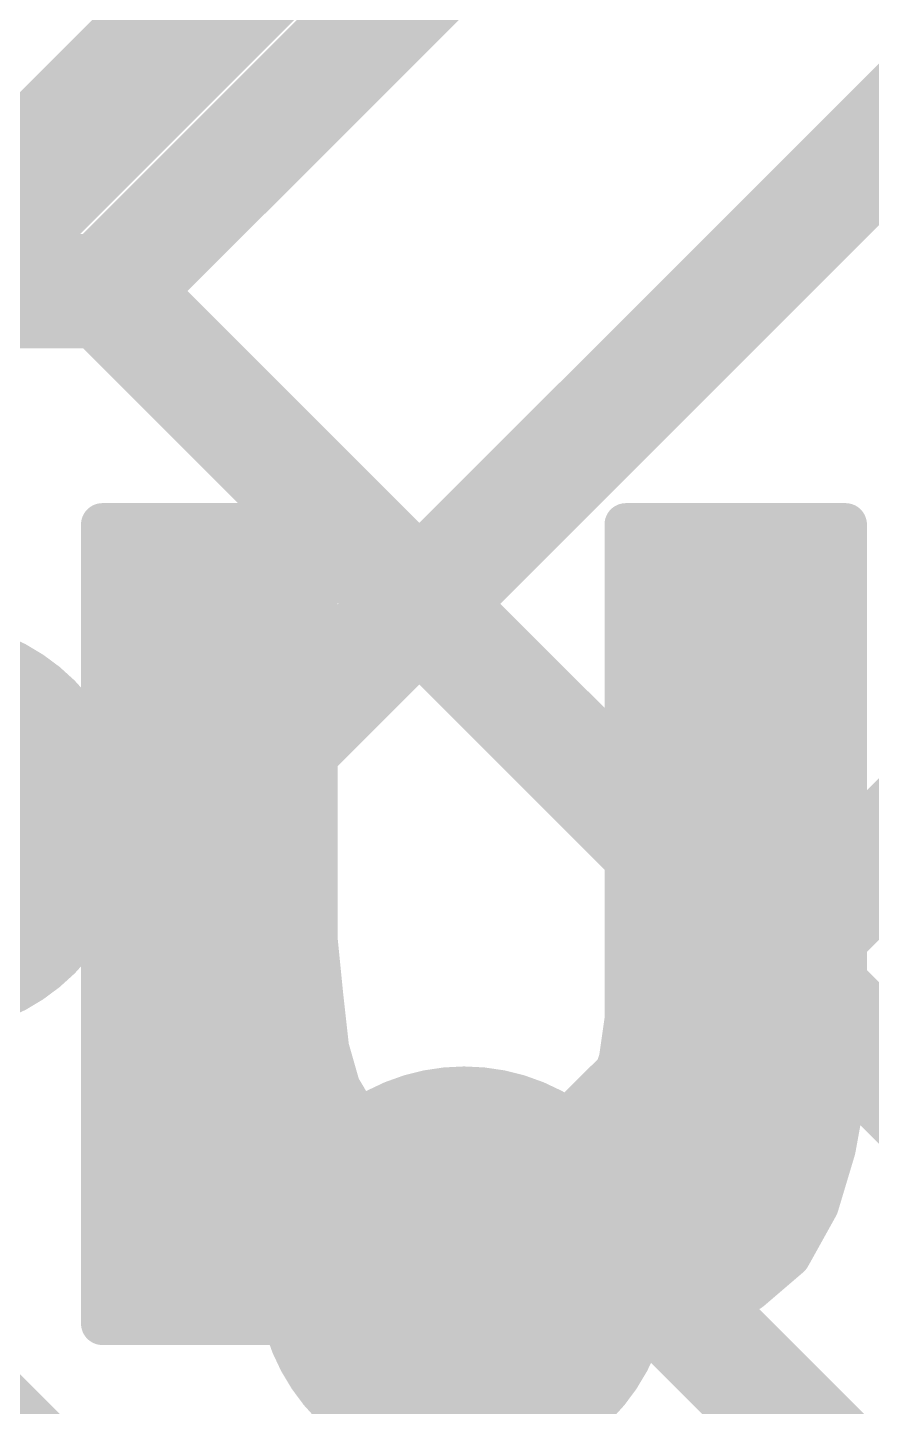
# Model space of a CAD drawing. Extents: x -17.9 to 25.5, y -0.1 to 79.8.
# Drawn here: x 9.226 to 10.725, y 35.959 to 38.41 of the extents above; entities that cross this region are included whole.
import ezdxf

# ---------------------------------------------------------------- set-up
doc = ezdxf.new("R2010")
doc.units = 0
for name, color, linetype in [('1', 12, 'CONTINUOUS'), ('16', 132, 'CONTINUOUS'), ('18', 110, 'CONTINUOUS'), ('21', 41, 'CONTINUOUS'), ('22', 40, 'CONTINUOUS')]:
    doc.layers.add(name, color=color, linetype=linetype)

# ---------------------------------------------------------------- blocks, each defined once
blk = doc.blocks.new('ROUNDV')
at = {"const_width": 0.5}
blk.add_lwpolyline([(0, -0.25, 1), (0, 0.25, 1), (0, -0.25)], format="xyb", dxfattribs=at)

msp = doc.modelspace()

# ---------------------------------------------------------------- linework, layer by layer
at = {"layer": '1', "const_width": 0.2032}
for points in [[(10.0013, 38.5763), (9.3663, 37.9413)], [(9.0488, 37.9413), (9.3663, 37.9413)], [(13.6525, 33.655), (9.3663, 37.9413)], [(10.0013, 35.0838), (8.255, 36.83)], [(10.0013, 36.195), (10.3187, 36.195)], [(10.3187, 36.195), (11.1125, 35.4013)]]:
    msp.add_lwpolyline(points, dxfattribs=at)
at = {"layer": '1', "const_width": 0.1016}
for points in [[(9.4022, 37.9772, 1), (9.3303, 37.9053)], [(9.3663, 37.8905, 1), (9.3663, 37.9921)], [(9.3303, 37.9772, 1), (9.4022, 37.9053)], [(10.0013, 36.2458, 1), (10.0013, 36.1442)], [(10.3547, 36.2309, 1), (10.2828, 36.1591)], [(10.3187, 36.1442, 1), (10.3187, 36.2458)]]:
    msp.add_lwpolyline(points, format="xyb", dxfattribs=at)
at = {"layer": '16', "const_width": 0.2032}
for points in [[(9.525, 36.9888), (11.43, 38.8938)], [(11.43, 37.6238), (10.0013, 36.195)], [(9.0488, 36.9888), (9.525, 36.9888)]]:
    msp.add_lwpolyline(points, dxfattribs=at)
at = {"layer": '16', "const_width": 0.1016}
for points in [[(9.525, 36.938, 1), (9.525, 37.0396)], [(9.4891, 37.0247, 1), (9.5609, 36.9528)], [(9.9653, 36.2309, 1), (10.0372, 36.1591)]]:
    msp.add_lwpolyline(points, format="xyb", dxfattribs=at)
at = {"layer": '21', "const_width": 0.254}
msp.add_lwpolyline([(8.1215, 37.0245), (12.5055, 41.4085)], dxfattribs=at)
at = {"layer": '22', "const_width": 0.0762}
for points in [[(9.7388, 37.5263), (9.3588, 37.5263)], [(9.3588, 37.5263), (9.3588, 36.2863)], [(9.7388, 36.7863), (9.7388, 37.5263)], [(10.6788, 37.5263), (10.2888, 37.5263)], [(10.2888, 37.5263), (10.2888, 36.6463)], [(10.6788, 36.5263), (10.6788, 37.5263)], [(9.3588, 37.4904), (9.7388, 37.4904)], [(10.2888, 37.4904), (10.6788, 37.4904)], [(9.3588, 37.4142), (9.7388, 37.4142)], [(10.2888, 37.4142), (10.6788, 37.4142)], [(9.3588, 37.338), (9.7388, 37.338)], [(10.2888, 37.338), (10.6788, 37.338)], [(9.3588, 37.2618), (9.7388, 37.2618)], [(10.2888, 37.2618), (10.6788, 37.2618)], [(9.3588, 37.1856), (9.7388, 37.1856)], [(10.2888, 37.1856), (10.6788, 37.1856)], [(9.3588, 37.1094), (9.7388, 37.1094)], [(10.2888, 37.1094), (10.6788, 37.1094)], [(9.3588, 37.0332), (9.7388, 37.0332)], [(10.2888, 37.0332), (10.6788, 37.0332)], [(9.3588, 36.957), (9.7388, 36.957)], [(10.2888, 36.957), (10.6788, 36.957)], [(9.3588, 36.8808), (9.7388, 36.8808)], [(10.2888, 36.8808), (10.6788, 36.8808)], [(9.3588, 36.8046), (9.7388, 36.8046)], [(10.2888, 36.8046), (10.6788, 36.8046)], [(9.7488, 36.6863), (9.7388, 36.7863)], [(9.3588, 36.7284), (9.7445, 36.7284)], [(10.2888, 36.7284), (10.6788, 36.7284)], [(9.7588, 36.5963), (9.7488, 36.6863)], [(9.3588, 36.6522), (9.7525, 36.6522)], [(10.2888, 36.6463), (10.2788, 36.5763)], [(10.2888, 36.6522), (10.6788, 36.6522)], [(9.3588, 36.576), (9.7645, 36.576)], [(9.7788, 36.5263), (9.7588, 36.5963)], [(10.2788, 36.5763), (10.2588, 36.5162)], [(10.2787, 36.576), (10.6788, 36.576)], [(9.8087, 36.4763), (9.7788, 36.5263)], [(10.6588, 36.4163), (10.6788, 36.5263)], [(9.3588, 36.4998), (9.7946, 36.4998)], [(10.2588, 36.5162), (10.2388, 36.4663)], [(10.2522, 36.4998), (10.6739, 36.4998)], [(9.8588, 36.4263), (9.8087, 36.4763)], [(10.2388, 36.4663), (10.1988, 36.4263)], [(9.9088, 36.3963), (9.8588, 36.4263)], [(10.1988, 36.4263), (10.1588, 36.3963)], [(9.3588, 36.4236), (9.8632, 36.4236)], [(10.1952, 36.4236), (10.6601, 36.4236)], [(10.6288, 36.3163), (10.6588, 36.4163)], [(9.9688, 36.3863), (9.9088, 36.3963)], [(10.0388, 36.3762), (9.9688, 36.3863)], [(10.1088, 36.3863), (10.0388, 36.3762)], [(10.1588, 36.3963), (10.1088, 36.3863)], [(9.3588, 36.3474), (10.6381, 36.3474)], [(9.7287, 36.1063), (9.7287, 36.3062)], [(9.7287, 36.3062), (9.7688, 36.2463)], [(10.5788, 36.2263), (10.6288, 36.3163)], [(9.3588, 36.2863), (9.3588, 36.1063)], [(9.3588, 36.2712), (9.7287, 36.2712)], [(9.7521, 36.2712), (10.6037, 36.2712)], [(9.7688, 36.2463), (9.8187, 36.2063)], [(9.8187, 36.2063), (9.8688, 36.1563)], [(10.5088, 36.1663), (10.5788, 36.2263)], [(9.3588, 36.195), (9.7287, 36.195)], [(9.83, 36.195), (10.5423, 36.195)], [(9.8688, 36.1563), (9.9188, 36.1262)], [(10.4188, 36.1163), (10.5088, 36.1663)], [(9.3588, 36.1188), (9.7287, 36.1188)], [(9.9188, 36.1262), (9.9787, 36.1063)], [(9.9411, 36.1188), (10.4233, 36.1188)], [(10.3087, 36.0862), (10.4188, 36.1163)], [(9.3588, 36.1063), (9.7287, 36.1063)], [(9.9787, 36.1063), (10.0388, 36.0862)], [(10.0388, 36.0862), (10.0988, 36.0763)], [(10.1688, 36.0663), (10.3087, 36.0862)], [(10.0988, 36.0763), (10.1688, 36.0663)]]:
    msp.add_lwpolyline(points, dxfattribs=at)
at = {"layer": '22', "const_width": 0.0381}
for points in [[(9.3778, 37.5263, 1), (9.3397, 37.5263)], [(9.3588, 37.5453, 1), (9.3588, 37.5072)], [(9.7578, 37.5263, 1), (9.7197, 37.5263)], [(9.7388, 37.5072, 1), (9.7388, 37.5453)], [(10.3078, 37.5263, 1), (10.2697, 37.5263)], [(10.2888, 37.5453, 1), (10.2888, 37.5072)], [(10.6978, 37.5263, 1), (10.6597, 37.5263)], [(10.6788, 37.5072, 1), (10.6788, 37.5453)], [(9.3588, 37.5095, 1), (9.3588, 37.4714)], [(9.7388, 37.4714, 1), (9.7388, 37.5095)], [(10.2888, 37.5095, 1), (10.2888, 37.4714)], [(10.6788, 37.4714, 1), (10.6788, 37.5095)], [(9.3588, 37.4333, 1), (9.3588, 37.3952)], [(9.7388, 37.3952, 1), (9.7388, 37.4333)], [(10.2888, 37.4333, 1), (10.2888, 37.3952)], [(10.6788, 37.3952, 1), (10.6788, 37.4333)], [(9.3588, 37.3571, 1), (9.3588, 37.319)], [(9.7388, 37.319, 1), (9.7388, 37.3571)], [(10.2888, 37.3571, 1), (10.2888, 37.319)], [(10.6788, 37.319, 1), (10.6788, 37.3571)], [(9.3588, 37.2809, 1), (9.3588, 37.2428)], [(9.7388, 37.2428, 1), (9.7388, 37.2809)], [(10.2888, 37.2809, 1), (10.2888, 37.2428)], [(10.6788, 37.2428, 1), (10.6788, 37.2809)], [(9.3588, 37.2047, 1), (9.3588, 37.1666)], [(9.7388, 37.1666, 1), (9.7388, 37.2047)], [(10.2888, 37.2047, 1), (10.2888, 37.1666)], [(10.6788, 37.1666, 1), (10.6788, 37.2047)], [(9.3588, 37.1285, 1), (9.3588, 37.0904)], [(9.7388, 37.0904, 1), (9.7388, 37.1285)], [(10.2888, 37.1285, 1), (10.2888, 37.0904)], [(10.6788, 37.0904, 1), (10.6788, 37.1285)], [(9.3588, 37.0523, 1), (9.3588, 37.0142)], [(9.7388, 37.0142, 1), (9.7388, 37.0523)], [(10.2888, 37.0523, 1), (10.2888, 37.0142)], [(10.6788, 37.0142, 1), (10.6788, 37.0523)], [(9.3588, 36.9761, 1), (9.3588, 36.938)], [(9.7388, 36.938, 1), (9.7388, 36.9761)], [(10.2888, 36.9761, 1), (10.2888, 36.938)], [(10.6788, 36.938, 1), (10.6788, 36.9761)], [(9.3588, 36.8999, 1), (9.3588, 36.8618)], [(9.7388, 36.8618, 1), (9.7388, 36.8999)], [(10.2888, 36.8999, 1), (10.2888, 36.8618)], [(10.6788, 36.8618, 1), (10.6788, 36.8999)], [(9.3588, 36.8237, 1), (9.3588, 36.7856)], [(9.7388, 36.7856, 1), (9.7388, 36.8237)], [(10.2888, 36.8237, 1), (10.2888, 36.7856)], [(10.6788, 36.7856, 1), (10.6788, 36.8237)], [(9.7577, 36.7881, 1), (9.7198, 36.7844)], [(9.7197, 36.7863, 1), (9.7578, 36.7863)], [(9.3588, 36.7475, 1), (9.3588, 36.7094)], [(9.7445, 36.7094, 1), (9.7445, 36.7475)], [(10.2888, 36.7475, 1), (10.2888, 36.7094)], [(10.6788, 36.7094, 1), (10.6788, 36.7475)], [(9.7677, 36.6884, 1), (9.7298, 36.6841)], [(9.3588, 36.6713, 1), (9.3588, 36.6332)], [(9.7298, 36.6844, 1), (9.7677, 36.6881)], [(9.7525, 36.6332, 1), (9.7525, 36.6713)], [(10.2888, 36.6713, 1), (10.2888, 36.6332)], [(10.3076, 36.6436, 1), (10.2699, 36.6489)], [(10.6788, 36.6332, 1), (10.6788, 36.6713)], [(10.2697, 36.6463, 1), (10.3078, 36.6463)], [(9.3588, 36.5951, 1), (9.3588, 36.557)], [(9.7771, 36.6015, 1), (9.7404, 36.591)], [(9.7398, 36.5941, 1), (9.7777, 36.5984)], [(9.7645, 36.557, 1), (9.7645, 36.5951)], [(10.2787, 36.5951, 1), (10.2787, 36.557)], [(10.2968, 36.5702, 1), (10.2607, 36.5823)], [(10.6788, 36.557, 1), (10.6788, 36.5951)], [(10.2599, 36.5789, 1), (10.2976, 36.5736)], [(9.7951, 36.5361, 1), (9.7624, 36.5164)], [(10.6975, 36.5228, 1), (10.66, 36.5297)], [(9.3588, 36.5189, 1), (9.3588, 36.4808)], [(9.7604, 36.521, 1), (9.7971, 36.5315)], [(9.7946, 36.4808, 1), (9.7946, 36.5189)], [(10.2522, 36.5189, 1), (10.2522, 36.4808)], [(10.2407, 36.5223, 1), (10.2768, 36.5102)], [(10.2764, 36.5092, 1), (10.2411, 36.5233)], [(10.6597, 36.5263, 1), (10.6978, 36.5263)], [(10.6739, 36.4808, 1), (10.6739, 36.5189)], [(9.8222, 36.4897, 1), (9.7953, 36.4628)], [(9.7924, 36.4664, 1), (9.8251, 36.4861)], [(10.2211, 36.4733, 1), (10.2564, 36.4592)], [(10.2522, 36.4528, 1), (10.2253, 36.4797)], [(9.8686, 36.4426, 1), (9.8489, 36.4099)], [(10.2102, 36.411, 1), (10.1873, 36.4415)], [(9.3588, 36.4427, 1), (9.3588, 36.4046)], [(9.8453, 36.4128, 1), (9.8722, 36.4397)], [(9.8632, 36.4046, 1), (9.8632, 36.4427)], [(10.1952, 36.4427, 1), (10.1952, 36.4046)], [(10.1853, 36.4397, 1), (10.2122, 36.4128)], [(10.64, 36.4197, 1), (10.6775, 36.4128)], [(10.677, 36.4108, 1), (10.6405, 36.4217)], [(10.6601, 36.4046, 1), (10.6601, 36.4427)], [(9.9119, 36.415, 1), (9.9056, 36.3775)], [(9.8989, 36.3799, 1), (9.9186, 36.4126)], [(9.9714, 36.4051, 1), (9.9661, 36.3674)], [(9.9656, 36.3675, 1), (9.9719, 36.405)], [(10.0361, 36.3951, 1), (10.0414, 36.3574)], [(10.0361, 36.3574, 1), (10.0414, 36.3951)], [(10.105, 36.4049, 1), (10.1125, 36.3676)], [(10.1114, 36.3674, 1), (10.1061, 36.4051)], [(10.1473, 36.4115, 1), (10.1702, 36.381)], [(10.1625, 36.3776, 1), (10.155, 36.4149)], [(9.3588, 36.3665, 1), (9.3588, 36.3284)], [(10.6381, 36.3284, 1), (10.6381, 36.3665)], [(9.7478, 36.3062, 1), (9.7097, 36.3062)], [(9.7446, 36.3168, 1), (9.7129, 36.2957)], [(10.6105, 36.3217, 1), (10.647, 36.3108)], [(10.6454, 36.307, 1), (10.6121, 36.3255)], [(9.3778, 36.2863, 1), (9.3397, 36.2863)], [(9.3588, 36.2903, 1), (9.3588, 36.2522)], [(9.3397, 36.2863, 1), (9.3778, 36.2863)], [(9.7287, 36.2522, 1), (9.7287, 36.2903)], [(9.7521, 36.2903, 1), (9.7521, 36.2522)], [(10.6037, 36.2522, 1), (10.6037, 36.2903)], [(9.7807, 36.2611, 1), (9.7568, 36.2314)], [(9.7529, 36.2357, 1), (9.7846, 36.2568)], [(9.8322, 36.2197, 1), (9.8053, 36.1928)], [(10.5621, 36.2355, 1), (10.5954, 36.217)], [(10.5911, 36.2118, 1), (10.5664, 36.2407)], [(9.3588, 36.2141, 1), (9.3588, 36.176)], [(9.7287, 36.176, 1), (9.7287, 36.2141)], [(9.8068, 36.1914, 1), (9.8307, 36.2211)], [(9.83, 36.2141, 1), (9.83, 36.176)], [(10.5423, 36.176, 1), (10.5423, 36.2141)], [(9.8786, 36.1726, 1), (9.8589, 36.1399)], [(10.4964, 36.1807, 1), (10.5211, 36.1518)], [(10.518, 36.1496, 1), (10.4995, 36.1829)], [(9.8553, 36.1428, 1), (9.8822, 36.1697)], [(9.3588, 36.1379, 1), (9.3588, 36.0998)], [(9.7287, 36.0998, 1), (9.7287, 36.1379)], [(9.9248, 36.1443, 1), (9.9127, 36.1082)], [(9.9089, 36.1099, 1), (9.9286, 36.1426)], [(9.9411, 36.1379, 1), (9.9411, 36.0998)], [(10.4095, 36.1329, 1), (10.428, 36.0996)], [(10.4238, 36.0979, 1), (10.4137, 36.1346)], [(10.4233, 36.0998, 1), (10.4233, 36.1379)], [(9.3588, 36.1253, 1), (9.3588, 36.0872)], [(9.3397, 36.1063, 1), (9.3778, 36.1063)], [(9.7097, 36.1063, 1), (9.7478, 36.1063)], [(9.7287, 36.0872, 1), (9.7287, 36.1253)], [(9.9848, 36.1243, 1), (9.9727, 36.0882)], [(9.9727, 36.0882, 1), (9.9848, 36.1243)], [(10.0419, 36.105, 1), (10.0356, 36.0675)], [(10.0327, 36.0682, 1), (10.0448, 36.1043)], [(10.3037, 36.1046, 1), (10.3138, 36.0679)], [(10.3114, 36.0674, 1), (10.3061, 36.1051)], [(10.1014, 36.0951, 1), (10.0961, 36.0574)], [(10.0956, 36.0575, 1), (10.1019, 36.095)], [(10.1661, 36.0851, 1), (10.1714, 36.0474)], [(10.1661, 36.0474, 1), (10.1714, 36.0851)]]:
    msp.add_lwpolyline(points, format="xyb", dxfattribs=at)

# ---------------------------------------------------------------- block references
at = {"layer": '18', "xscale": 0.7366, "yscale": 0.7366}
for p in [(9.0488, 36.9888), (9.0488, 36.9888), (10.0013, 36.195), (10.0013, 36.195)]:
    msp.add_blockref('ROUNDV', p, dxfattribs=at)

doc.saveas('drawing.dxf')
